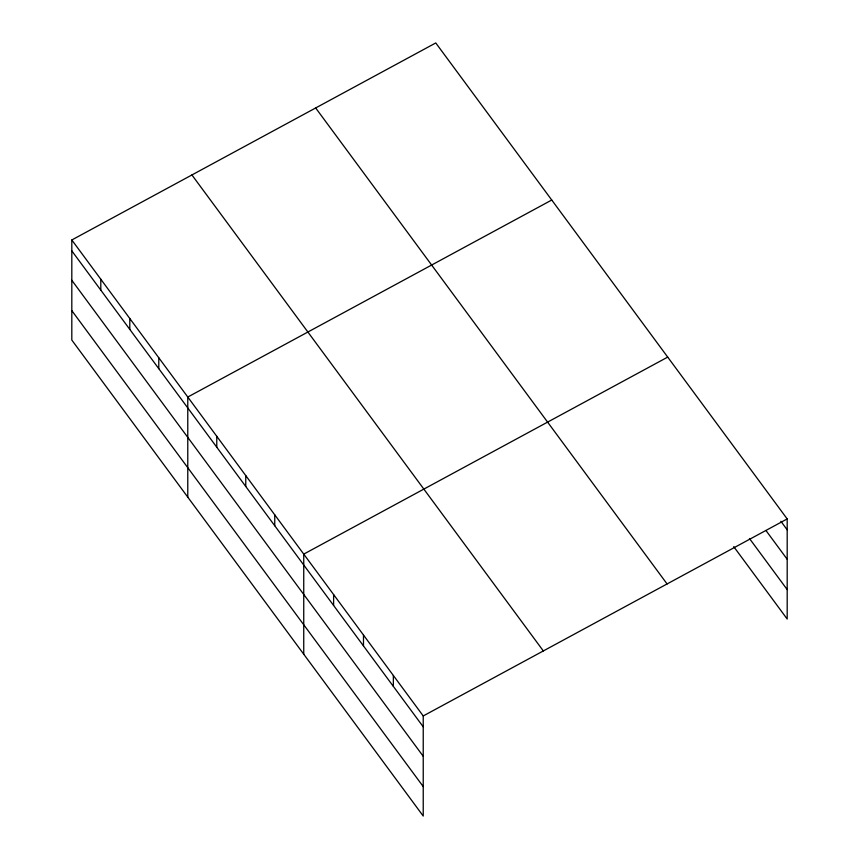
<?xml version="1.0" encoding="UTF-8"?>
<svg xmlns="http://www.w3.org/2000/svg" width="859" height="859" viewBox="0 0 859 859"><rect width="100%" height="100%" fill="white"/><g stroke="black" fill="none" stroke-linecap="round" stroke-linejoin="round"><path stroke-width="1.29" d="M71.812 239.972L423.229 715.955L423.229 816.05L71.812 340.067L71.812 239.972L435.771 42.95L787.188 518.933L787.188 619.028L733.736 546.635M551.746 200.029L187.777 397.041L187.777 497.136M667.711 357.097L303.742 554.119L303.742 654.214M423.229 715.955L787.188 518.933M780.906 521.306L787.188 529.82M765.97 530.518L787.188 559.263M749.456 538.486L787.188 589.596M315.672 107.966L667.078 583.948M191.922 174.957L543.328 650.939M71.812 250.86L423.229 726.843M71.812 280.292L423.229 756.285M71.812 310.625L423.229 786.608M393.358 675.496L393.358 686.384M363.486 635.037L363.486 645.925M333.614 594.578L333.614 605.466M274.751 514.852L274.751 525.74M245.76 475.585L245.76 486.473M216.769 436.308L216.769 447.195M158.786 357.773L158.786 368.661M129.795 318.506L129.795 329.394M100.804 279.239L100.804 290.127"/></g></svg>
